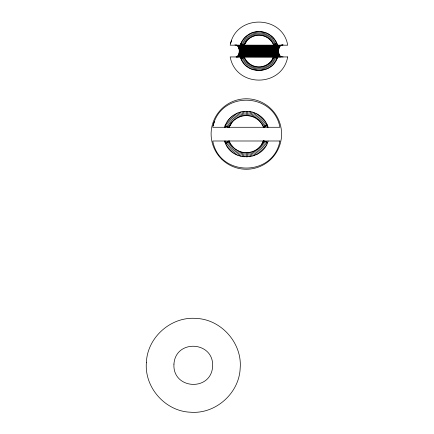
<?xml version="1.0" encoding="UTF-8"?>
<svg xmlns="http://www.w3.org/2000/svg" width="434" height="434" viewBox="0 0 434 434"><rect width="100%" height="100%" fill="white"/><g stroke="black" fill="none" stroke-linecap="round" stroke-linejoin="round"><path stroke-width="0.65" d="M283.131 56.935C276.865 57.635 276.914 44.783 283.044 44.876M244.906 156.934L245.177 152.622C238.136 152.263 231.723 147.484 229.071 140.996L225.675 143.866C233.204 162.408 263.156 160.39 268.12 140.996M264.691 126.837L263.541 127.281C261.008 120.744 254.498 116.03 247.499 115.656L247.771 111.343C237.582 110.54 227.465 117.473 224.562 127.281M257.709 70.585L257.942 66.89C251.91 66.586 246.425 62.491 244.152 56.935L240.756 58.264C246.36 75.087 273.214 74.127 277.586 56.935M260.167 31.546C267.154 31.926 273.708 36.38 276.632 42.738L273.724 45.19C271.451 39.635 265.966 35.545 259.933 35.241L260.167 31.546C251.438 30.857 242.774 36.792 240.29 45.19M225.23 140.996L225.105 142.547L225.675 143.866L229.586 142.021L229.141 140.996M236.074 56.935C240.653 55.579 240.387 46.633 236.074 44.848M240.865 56.935L240.756 58.264L240.29 56.935M267.447 127.281L267.572 125.73C264.463 117.647 256.423 111.804 247.771 111.343M277.011 45.19L277.12 43.867L276.632 42.738L273.284 44.311M243.474 156.799L244.017 152.513M248.66 115.764L249.203 111.478M256.489 70.465L256.95 66.798M260.926 35.333L261.387 31.66M255.273 70.275L255.968 66.641M261.908 35.49L262.603 31.856M242.058 156.571L242.872 152.329M249.81 115.949L250.619 111.706M230.497 43.763L230.177 45.19L287.699 45.19C282.767 15.217 236.931 14.083 230.497 43.763L231.637 40.254M213.121 125.61L212.752 127.281L279.93 127.281C273.566 92.127 221.253 90.831 213.121 125.61L214.456 121.515M254.074 70.004L254.997 66.424M262.879 35.707L263.801 32.121M240.658 156.262L241.733 152.074M250.944 116.203L252.018 112.015M252.892 69.662L254.036 66.147M263.839 35.984L264.979 32.463M239.28 155.86L240.615 151.748M252.062 116.529L253.396 112.417M251.736 69.25L253.098 65.805M264.773 36.32L266.14 32.881M237.93 155.372L239.525 151.357M253.158 116.92L254.747 112.905M274.348 56.935L277.12 58.264L273.664 56.935C271.277 63.185 264.61 67.4 257.942 66.89M264.333 140.996L267.572 142.547L263.541 140.996C260.747 148.292 252.962 153.213 245.177 152.622M250.613 68.762L252.187 65.415M265.689 36.716L267.263 33.369M274.76 62.561L271.765 60.386L273.664 56.935L272.834 58.704L276.073 60.483M236.617 154.802L238.456 150.896M254.226 117.381L256.065 113.475M264.816 147.565L261.322 145.021L263.541 140.996L262.565 143.057L266.351 145.14M259.933 35.241C253.266 34.731 246.599 38.946 244.212 45.19L240.756 43.867L243.528 45.19M247.499 115.656C239.714 115.064 231.93 119.985 229.141 127.281L225.105 125.73L225.23 127.281M273.664 56.935L272.324 59.561L275.449 61.541M263.541 140.996L261.973 144.061L265.624 146.377M249.517 68.203L251.297 64.959M266.579 37.167L268.358 33.928M235.337 154.151L237.42 150.365M255.263 117.912L257.34 114.126M248.46 67.579L250.44 64.454M267.436 37.677L269.416 34.552M234.1 153.424L236.416 149.773M256.261 118.504L258.577 114.853M247.445 66.885L249.615 63.89M268.261 38.235L270.431 35.241M232.917 152.616L235.456 149.122M257.226 119.155L259.765 115.661M246.474 66.131L248.828 63.283M269.047 38.848L271.402 35.995M231.783 151.737L234.534 148.406M258.143 119.871L260.899 116.54M245.552 65.322L248.085 62.621M269.791 39.505L272.324 36.809M230.704 150.788L233.66 147.636M259.017 120.641L261.973 117.489M244.684 64.454L247.38 61.921M270.496 40.21L273.192 37.677M229.689 149.773L232.841 146.817M259.836 121.46L262.988 118.504M241.244 59.393L244.103 56.935L241.244 59.393L244.592 57.814L244.212 56.935M225.675 143.866L229.016 140.996L225.105 142.547L224.562 140.996M263.606 127.281L267.002 124.412L263.096 126.256M243.87 63.532L246.718 61.172M271.158 40.959L274.006 38.599M228.74 148.699L232.071 145.943M260.606 122.334L263.937 119.578M273.664 45.19L276.632 42.738L273.773 45.19L277.12 43.867L277.586 45.19M263.541 127.281L267.002 124.412L263.66 127.281L267.572 125.73L268.12 127.281M243.116 62.561L246.111 60.386M271.765 41.745L274.76 39.57M227.861 147.565L231.36 145.021M261.322 123.256L264.816 120.712M242.427 61.541L245.552 59.561M272.324 42.57L275.449 40.584M227.058 146.377L230.704 144.061M261.973 124.216L265.624 121.9M241.798 60.483L245.042 58.704M272.834 43.427L276.073 41.642M226.326 145.14L230.112 143.057M262.565 125.22L266.351 123.137M279.881 45.63L281.124 45.293L236.752 45.293L234.832 44.876M282.887 44.881L279.708 45.445M236.275 56.925L237.539 56.767M280.022 45.407L281.357 45.239M237.854 56.724L236.519 56.892L281.357 56.892M279.832 45.456L281.124 45.293M279.138 47.61L238.738 47.61L279.241 47.322L238.57 47.181L279.474 46.785L238.402 46.785L279.632 46.503L238.266 46.541M278.699 50.36L239.183 50.528L278.693 51.066L239.188 51.434L278.693 51.597L239.177 51.771L278.731 52.167L239.129 52.308L278.791 52.872L239.063 53.008L278.916 53.588L238.96 53.588M238.57 47.181L279.355 47.046M238.244 55.623L279.61 55.59L238.402 55.346L279.474 55.346L238.57 54.95L279.241 54.809L238.738 54.516L279.138 54.516M236.98 45.375L280.896 45.375L236.752 45.293M238.825 47.903L279.067 47.854L238.906 48.234L278.97 48.234M238.808 54.272L279.051 54.228L238.906 53.892L278.97 53.892M237.203 45.483L280.684 45.478M237.403 45.603L280.472 45.603M237.599 45.749L280.277 45.749M237.783 45.917L280.093 45.917M237.957 46.107L279.919 46.107M238.12 46.313L279.756 46.313M238.96 48.543L278.916 48.543L239.031 48.901L278.812 49.123L239.085 49.248L278.758 49.606L239.129 49.818L278.731 49.964M239.183 51.066L278.693 51.066M279.746 55.796L238.12 55.818L279.919 56.024L237.957 56.024M237.783 56.208L280.093 56.208M237.599 56.377L280.277 56.377M237.403 56.523L280.472 56.523L279.284 56.029M279.447 56.127L280.684 56.648L237.203 56.648L280.896 56.751L236.98 56.751M238.57 54.95L279.355 55.085M239.183 50.528L278.688 50.697M239.129 52.308L278.758 52.525M239.063 53.008L278.845 53.225M279.404 56.322L280.684 56.648M240.756 43.867L244.103 45.19M277.12 58.264L273.773 56.935L273.284 57.814L276.632 59.393M229.016 127.281L225.105 125.73L228.344 127.281M267.572 142.547L263.66 140.996L263.096 142.021L267.002 143.866M241.244 42.738L244.592 44.311L246.718 40.959L243.87 38.599M225.675 124.412L229.586 126.256L232.071 122.334L228.74 119.578M241.798 41.642L245.042 43.427M226.326 123.137L230.112 125.22M242.427 40.584L245.552 42.57L244.592 44.311L246.111 41.745L243.116 39.57M227.058 121.9L230.704 124.216L229.586 126.256L231.36 123.256L227.861 120.712M271.158 61.172L274.006 63.532M260.606 145.943L263.937 148.699M244.684 37.677L247.38 40.21M270.496 61.921L273.192 64.454M229.689 118.504L232.841 121.46M259.836 146.817L262.988 149.773M245.552 36.809L248.085 39.505M269.791 62.621L272.324 65.322M230.704 117.489L233.66 120.641M259.017 147.636L261.973 150.788M246.474 35.995L248.828 38.848M269.047 63.283L271.402 66.131M231.783 116.54L234.534 119.871M258.143 148.406L260.899 151.737M247.445 35.241L249.615 38.235M268.261 63.89L270.431 66.885M232.917 115.661L235.456 119.155M257.226 149.122L259.765 152.616M248.46 34.552L250.44 37.677M267.436 64.454L269.416 67.579M234.1 114.853L236.416 118.504M256.261 149.773L258.577 153.424M249.517 33.928L251.297 37.167M266.579 64.959L268.358 68.203M235.337 114.126L237.42 117.912M255.263 150.365L257.34 154.151M250.613 33.369L252.187 36.716M265.689 65.415L267.263 68.762M236.617 113.475L238.456 117.381M254.226 150.896L256.065 154.802M251.736 32.881L253.098 36.32M264.773 65.805L266.14 69.25M237.93 112.905L239.525 116.92M253.158 151.357L254.747 155.372M252.892 32.463L254.036 35.984M263.839 66.147L264.979 69.662M239.28 112.417L240.615 116.529M252.062 151.748L253.396 155.86M254.074 32.121L254.997 35.707M262.879 66.424L263.801 70.004M240.658 112.015L241.733 116.203M250.944 152.074L252.018 156.262M255.273 31.856L255.968 35.49M261.908 66.641L262.603 70.275M242.058 111.706L242.872 115.949M249.81 152.329L250.619 156.571M256.489 31.66L256.95 35.333M260.926 66.798L261.387 70.465M243.474 111.478L244.017 115.764M248.66 152.513L249.203 156.799M257.709 31.546L257.942 35.241M259.933 66.89L260.167 70.585M244.906 111.343L245.177 115.656M247.499 152.622L247.771 156.934M258.935 31.508L258.935 35.208M258.935 66.923L258.935 70.623M246.338 111.299L246.338 115.618M246.338 152.654L246.338 156.978M146.394 362.368C144.197 387.383 165.235 411.248 190.336 412.208C215.351 414.405 239.215 393.361 240.176 368.265C242.367 343.251 221.329 319.386 196.233 318.426C171.213 316.234 147.348 337.272 146.394 362.368M173.942 364.099C172.369 389.461 211.005 391.891 212.627 366.535C214.195 341.173 175.558 338.742 173.942 364.099M287.699 56.935C282.062 87.82 235.814 87.82 230.177 56.935L287.699 56.935M279.93 140.996C273.344 177.061 219.333 177.061 212.752 140.996L279.93 140.996M221.432 158.925A35.235 35.235 0 0 0 280.386 143.128A35.235 35.235 0 0 0 237.23 99.972A35.235 35.235 0 0 0 221.432 158.925"/></g></svg>
